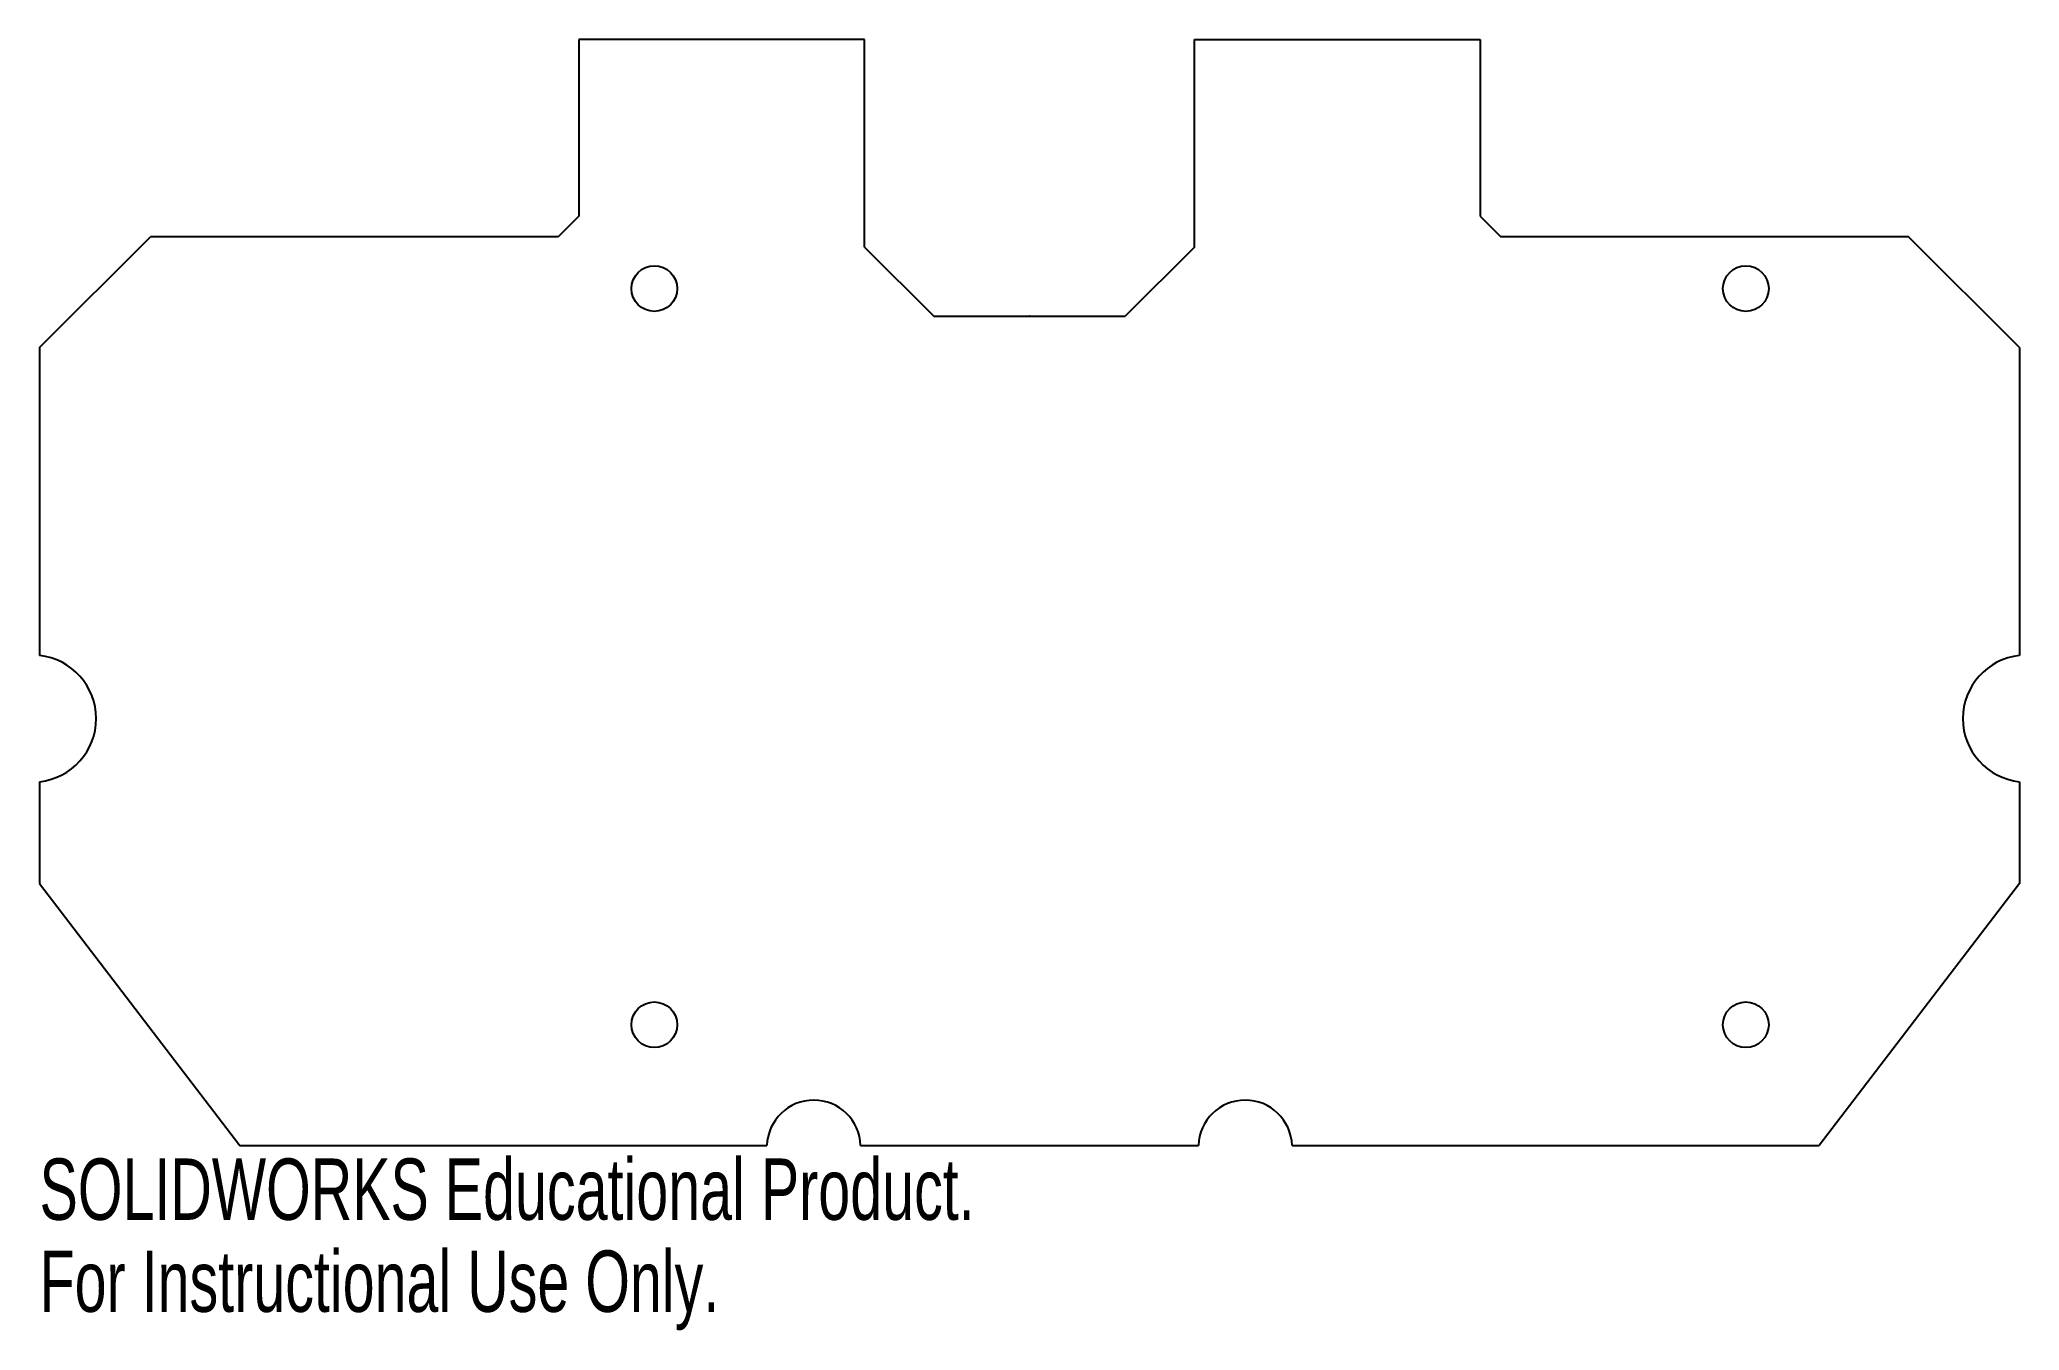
# Model space of a CAD drawing. Header units: millimetres. Extents: x -78 to 78, y -57 to 45.
import ezdxf

# ---------------------------------------------------------------- set-up
doc = ezdxf.new("R2010")
doc.units = ezdxf.units.MM
doc.header["$PDSIZE"] = -1
doc.styles.add('SLDTEXTSTYLE0', font='TXT', dxfattribs={"width": 0.7})

msp = doc.modelspace()

# ---------------------------------------------------------------- linework, layer by layer
at = {"color": 7, "linetype": 'Continuous'}
for p, q in [((-35.51, 45), (-35.51, 31.08)), ((-12.99, 45), (-35.51, 45)), ((-12.99, 28.64), (-12.99, 45)), ((12.99, 28.64), (12.99, 45)), ((12.99, 45), (35.51, 45)), ((35.51, 45), (35.51, 31.08)), ((-35.51, 31.08), (-37.13, 29.45)), ((35.51, 31.08), (37.13, 29.45)), ((-78, 20.75), (-69.26, 29.45)), ((-37.13, 29.45), (-69.26, 29.45)), ((-12.99, 28.64), (-7.53, 23.2)), ((12.99, 28.64), (7.53, 23.2)), ((69.26, 29.45), (37.13, 29.45)), ((78, 20.75), (69.26, 29.45)), ((-7.53, 23.2), (7.53, 23.2)), ((-78, 20.75), (-78, -3.53)), ((78, 20.75), (78, -3.53)), ((-78, -13.48), (-78, -21.48)), ((78, -13.48), (78, -21.48)), ((-78, -21.48), (-62.22, -42.14)), ((78, -21.48), (62.22, -42.14)), ((-62.22, -42.14), (-20.69, -42.14)), ((-13.31, -42.14), (13.31, -42.14)), ((20.69, -42.14), (62.22, -42.14))]:
    msp.add_line(p, q, dxfattribs=at)
for centre in [(-29.56, 25.38), (56.44, 25.38), (-29.56, -32.62), (56.44, -32.62)]:
    msp.add_circle(centre, 1.8, dxfattribs=at)
for centre, radius, start, end in [((-78.54, -8.5), 5, 276.2634, 83.7366), ((78.54, -8.5), 5, 96.2634, 263.7366), ((-17, -42.25), 3.69, 1.6565, 178.3435), ((17, -42.25), 3.69, 1.6565, 178.3435)]:
    msp.add_arc(centre, radius, start, end, dxfattribs=at)
msp.add_point((0, 23.2), dxfattribs=at)

# ---------------------------------------------------------------- texts
at = {"color": 7, "linetype": 'Continuous', "char_height": 4.8336, "attachment_point": 1, "style": 'SLDTEXTSTYLE0'}
for s, insert in [('SOLIDWORKS Educational Product.', (-78, -43.16)), ('For Instructional Use Only.', (-78, -50.41))]:
    msp.add_mtext(s, dxfattribs=dict(at, insert=insert))

doc.saveas('drawing.dxf')
